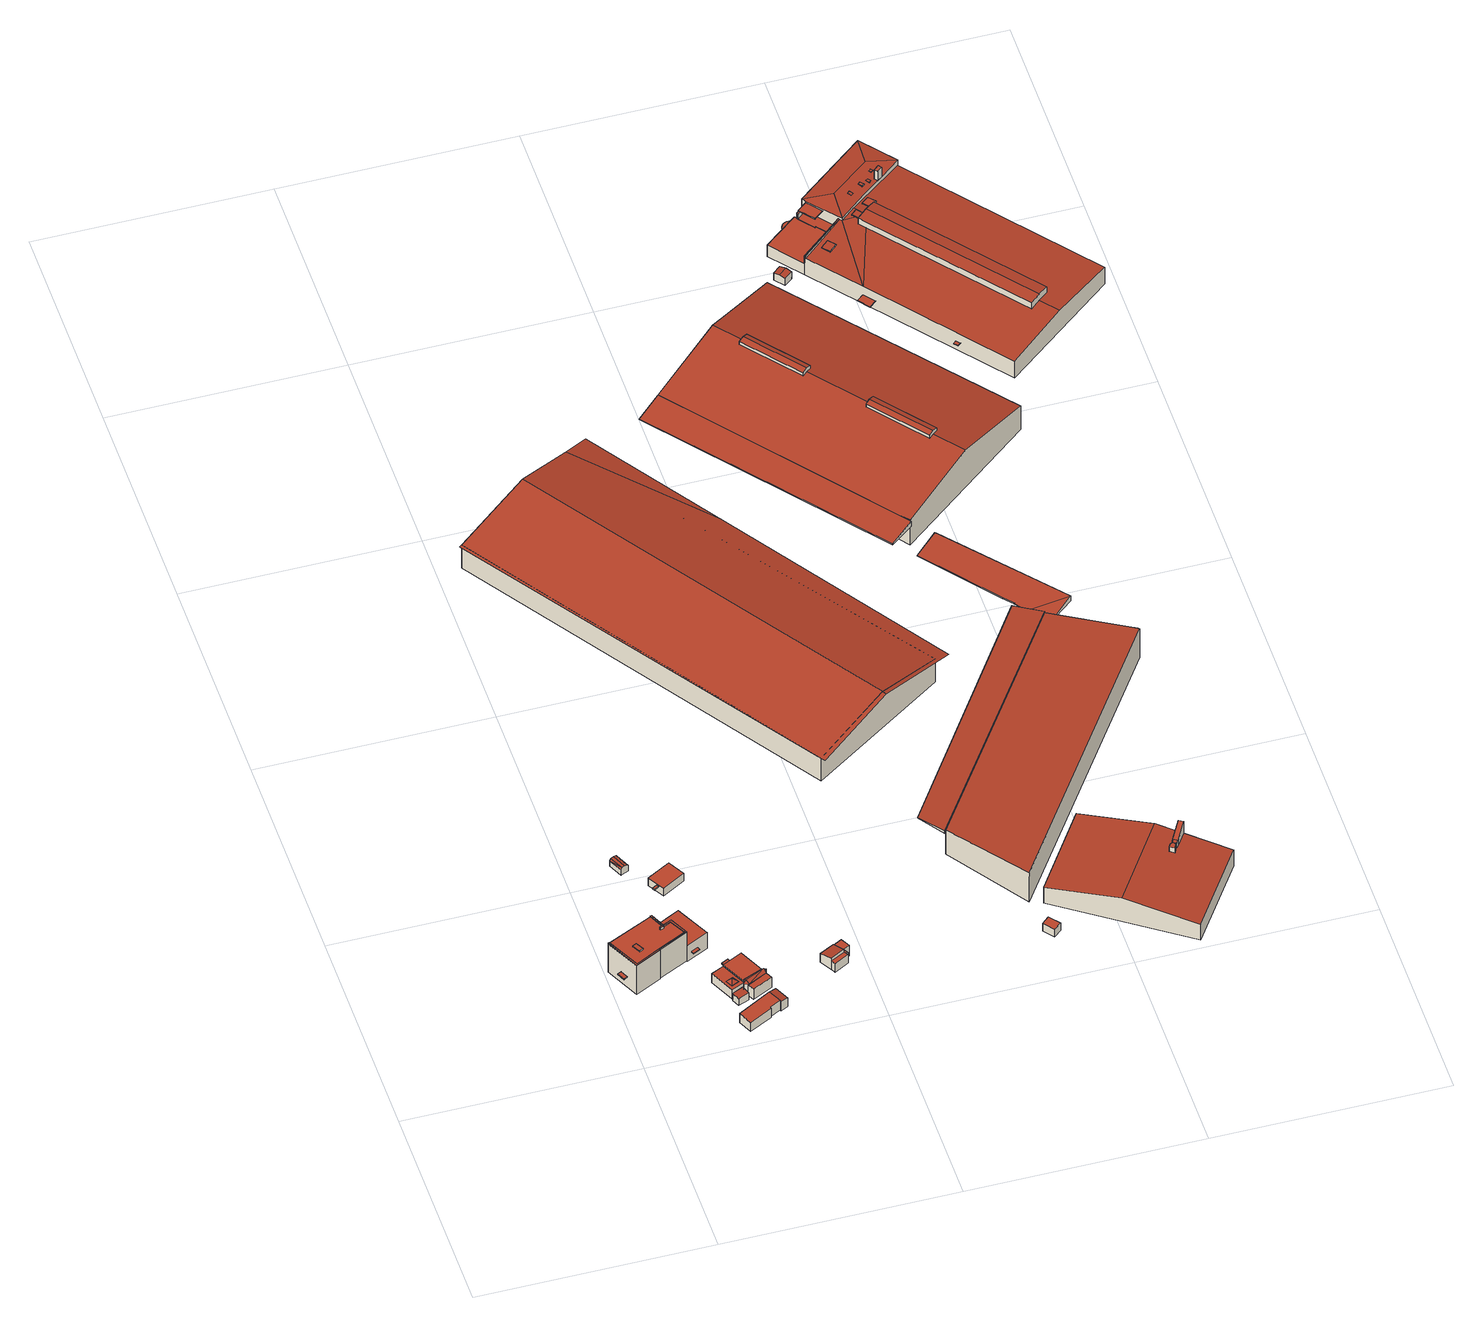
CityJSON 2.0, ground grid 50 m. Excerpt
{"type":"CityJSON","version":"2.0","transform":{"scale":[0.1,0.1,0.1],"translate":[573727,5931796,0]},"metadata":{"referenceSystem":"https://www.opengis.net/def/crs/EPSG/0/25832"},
"CityObjects":{
"building1":{"type":"Building","attributes":{"Grundfläche 2D":"150.628737","Grundhöhe NN":"1.683"},"children":["building1-1","building1-2","building1-3","building1-4","building1-5"],"geometry":[{"type":"Solid","lod":"3","boundaries":[[[[0,1,2,3,4,5,6,7,8,9,10]],[[11,12,13,14,15,16,17,18]],[[15,14,19,20]],[[15,20,21,16]],[[22,18,17,16,21,23]],[[11,18,22,24]],[[8,7,6,5,4,11,24,25,26]],[[8,26,27,9]],[[10,9,27,28]],[[0,10,28,29]],[[0,29,19,14,1]],[[1,14,13,2]],[[2,13,12,3]],[[3,12,11,4]],[[28,27,26,25,24,22,23,21,20,19,29]]]],"semantics":{"surfaces":[{"type":"RoofSurface"},{"type":"WallSurface"},{"type":"GroundSurface"}],"values":[[0,0,1,1,1,1,1,1,1,1,1,1,1,1,2]]}}]},
"building1-1":{"type":"BuildingInstallation","parents":["building1"],"geometry":[{"type":"MultiSurface","lod":"3","boundaries":[[[30,31,32,33]],[[33,32,34,35]],[[35,36,30,33]],[[36,37,31,30]],[[32,31,37,34]]],"semantics":{"surfaces":[{"type":"RoofSurface"},{"type":"WallSurface"}],"values":[0,1,1,1,1]}}]},
"building1-2":{"type":"BuildingInstallation","parents":["building1"],"geometry":[{"type":"MultiSurface","lod":"3","boundaries":[[[38,39,40,41,42,43,44,45,46,47,48,49,50,51,52,53]],[[4,5,45,44]],[[46,45,5,54]],[[47,46,54,55]],[[48,47,55,56]],[[49,48,56,57]],[[50,49,57,58]],[[58,6,51,50]],[[6,7,8,53,52,51]],[[8,9,38,53]],[[9,10,39,38]],[[10,0,40,39]],[[0,1,41,40]],[[1,2,42,41]],[[2,3,43,42]],[[3,4,44,43]]],"semantics":{"surfaces":[{"type":"RoofSurface"},{"type":"WallSurface"}],"values":[0,1,1,1,1,1,1,1,1,1,1,1,1,1,1,1]}}]},
"building1-3":{"type":"BuildingInstallation","parents":["building1"],"geometry":[{"type":"MultiSurface","lod":"3","boundaries":[[[59,60,61,62]],[[62,61,63,64]],[[64,65,59,62]],[[65,66,60,59]],[[61,60,66,63]]],"semantics":{"surfaces":[{"type":"RoofSurface"},{"type":"WallSurface"}],"values":[0,1,1,1,1]}}]},
"building1-4":{"type":"BuildingInstallation","parents":["building1"],"geometry":[{"type":"MultiSurface","lod":"3","boundaries":[[[67,68,69,70]],[[71,72,70,69]],[[72,73,67,70]],[[73,74,68,67]],[[74,71,69,68]],[[74,73,72,71]]],"semantics":{"surfaces":[{"type":"RoofSurface"},{"type":"WallSurface"},{"type":"OuterCeilingSurface"}],"values":[0,1,1,1,1,2]}}]},
"building1-5":{"type":"BuildingInstallation","parents":["building1"],"geometry":[{"type":"MultiSurface","lod":"3","boundaries":[[[75,76,77,78]],[[79,80,78,77]],[[80,81,75,78]],[[81,82,76,75]],[[82,79,77,76]],[[82,81,80,79]]],"semantics":{"surfaces":[{"type":"RoofSurface"},{"type":"WallSurface"},{"type":"OuterCeilingSurface"}],"values":[0,1,1,1,1,2]}}]},
"building2":{"type":"Building","attributes":{"Grundfläche 2D":"6.281629","Grundhöhe NN":"1.501"},"geometry":[{"type":"Solid","lod":"3","boundaries":[[[[83,84,85,86]],[[87,83,86,88]],[[89,87,88,90]],[[89,90,91]],[[89,91,92]],[[93,91,90,88,86,85,94,95]],[[92,91,93,96]],[[97,84,83,87,89,92,96,98]],[[85,84,97,94]],[[96,93,95,94,97,98]]]],"semantics":{"surfaces":[{"type":"RoofSurface"},{"type":"WallSurface"},{"type":"GroundSurface"}],"values":[[0,0,0,0,0,1,1,1,1,2]]}}]},
"building3":{"type":"Building","attributes":{"Grundfläche 2D":"4.874700","Grundhöhe NN":"1.535"},"geometry":[{"type":"Solid","lod":"3","boundaries":[[[[99,100,101,102,103]],[[103,102,104,105]],[[99,103,105,106]],[[101,100,99,106,107]],[[102,101,107,104]],[[105,104,107,106]]]],"semantics":{"surfaces":[{"type":"RoofSurface"},{"type":"WallSurface"},{"type":"GroundSurface"}],"values":[[0,1,1,1,1,2]]}}]},
"building4":{"type":"Building","attributes":{"Grundfläche 2D":"32.923042","Grundhöhe NN":"1.403"},"geometry":[{"type":"Solid","lod":"3","boundaries":[[[[108,109,110,111,112,113]],[[114,115,108,113,116]],[[111,110,117,118]],[[112,111,118,119]],[[113,112,119,120]],[[116,113,120,121]],[[114,116,121,122]],[[115,114,122,123]],[[109,108,115,123,124]],[[110,109,124,117]],[[117,124,123,122,121,120,119,118]]]],"semantics":{"surfaces":[{"type":"RoofSurface"},{"type":"WallSurface"},{"type":"GroundSurface"}],"values":[[0,0,1,1,1,1,1,1,1,1,2]]}}]},
"building5":{"type":"Building","attributes":{"Grundfläche 2D":"61.267780","Grundhöhe NN":"1.535"},"children":["building5-1","building5-2"],"geometry":[{"type":"Solid","lod":"3","boundaries":[[[[125,126,127,128,129]],[[130,131,132,133,134,135]],[[136,137,138,139]],[[138,140,139]],[[141,142,138,137]],[[142,140,138]],[[143,144,139,140,145]],[[146,147,148,137,136]],[[149,150,141,137,148]],[[151,152,145,140,142]],[[153,154,155,156,157,158]],[[157,156,159,160]],[[128,158,157,160,161]],[[158,128,127,153]],[[129,128,161,162]],[[125,129,162,163]],[[126,125,163,164]],[[133,132,165,166]],[[134,133,166,167]],[[135,134,167,168]],[[139,131,130,136]],[[169,148,147,146,136,130,135,168]],[[159,156,155,141,150,149,148,169,170]],[[141,155,154,142]],[[127,126,164,171,172,145,152,151,142,154,153]],[[165,132,131,139,144,143,145,172,173]],[[161,160,159,170,169,168,167,166,165,173,172,171,164,163,162]]]],"semantics":{"surfaces":[{"type":"RoofSurface"},{"type":"WallSurface"},{"type":"GroundSurface"}],"values":[[0,0,0,0,0,0,0,0,0,0,0,1,1,1,1,1,1,1,1,1,1,1,1,1,1,1,2]]}}]},
"building5-1":{"type":"BuildingInstallation","parents":["building5"],"geometry":[{"type":"MultiSurface","lod":"3","boundaries":[[[174,175,176]],[[174,177,175]],[[174,176,178]],[[174,178,177]],[[176,175,179,180]],[[178,176,180,181]],[[177,178,181,182]],[[175,177,182,179]]],"semantics":{"surfaces":[{"type":"RoofSurface"},{"type":"WallSurface"}],"values":[0,0,0,0,1,1,1,1]}}]},
"building5-2":{"type":"BuildingInstallation","parents":["building5"],"geometry":[{"type":"MultiSurface","lod":"3","boundaries":[[[183,184,185,186]],[[187,188,186,185]],[[188,189,183,186]],[[189,190,184,183]],[[190,187,185,184]],[[190,189,188,187]]],"semantics":{"surfaces":[{"type":"RoofSurface"},{"type":"WallSurface"},{"type":"OuterCeilingSurface"}],"values":[0,1,1,1,1,2]}}]},
"building6":{"type":"Building","attributes":{"Grundfläche 2D":"23.702217","Grundhöhe NN":"1.673"},"children":["building6-1"],"geometry":[{"type":"Solid","lod":"3","boundaries":[[[[191,192,193,194]],[[192,191,195,196]],[[193,192,196,197]],[[193,197,198,194]],[[191,194,198,195]],[[196,195,198,197]]]],"semantics":{"surfaces":[{"type":"RoofSurface"},{"type":"WallSurface"},{"type":"GroundSurface"}],"values":[[0,1,1,1,1,2]]}}]},
"building6-1":{"type":"BuildingInstallation","parents":["building6"],"geometry":[{"type":"MultiSurface","lod":"3","boundaries":[[[199,200,201,202]],[[203,204,199,202]],[[204,205,200,199]],[[205,206,201,200]],[[206,203,202,201]],[[206,205,204,203]]],"semantics":{"surfaces":[{"type":"RoofSurface"},{"type":"WallSurface"},{"type":"OuterCeilingSurface"}],"values":[0,1,1,1,1,2]}}]},
"building7":{"type":"Building","attributes":{"Grundfläche 2D":"10.074616","Grundhöhe NN":"0.851"},"geometry":[{"type":"Solid","lod":"3","boundaries":[[[[207,208,209,210,211]],[[209,208,212,213]],[[210,209,213,214]],[[207,211,210,214,215]],[[208,207,215,212]],[[213,212,215,214]]]],"semantics":{"surfaces":[{"type":"RoofSurface"},{"type":"WallSurface"},{"type":"GroundSurface"}],"values":[[0,1,1,1,1,2]]}}]},
"building8":{"type":"Building","attributes":{"Grundfläche 2D":"4.390188","Grundhöhe NN":"1.015"},"geometry":[{"type":"Solid","lod":"3","boundaries":[[[[216,217,218,219]],[[217,216,220,221]],[[218,217,221,222]],[[219,218,222,223]],[[216,219,223,220]],[[221,220,223,222]]]],"semantics":{"surfaces":[{"type":"RoofSurface"},{"type":"WallSurface"},{"type":"GroundSurface"}],"values":[[0,1,1,1,1,2]]}}]},
"building9":{"type":"Building","attributes":{"Grundfläche 2D":"5.219275","Grundhöhe NN":"0.089"},"geometry":[{"type":"Solid","lod":"3","boundaries":[[[[224,225,226,227,228,229]],[[227,226,230,231]],[[228,227,231,232]],[[229,228,232,233]],[[224,229,233,234]],[[225,224,234,235]],[[226,225,235,230]],[[233,232,231,230,235,234]]]],"semantics":{"surfaces":[{"type":"RoofSurface"},{"type":"WallSurface"},{"type":"GroundSurface"}],"values":[[0,1,1,1,1,1,1,2]]}}]},
"building10":{"type":"Building","attributes":{"Grundfläche 2D":"3035.821604","Grundhöhe NN":"1.296"},"geometry":[{"type":"Solid","lod":"3","boundaries":[[[[236,237,238,239,240,241]],[[242,243,239,238,237,244,245]],[[246,238,242,247,248]],[[236,246,248,249]],[[244,237,236,249,250]],[[242,244,250,247]],[[248,247,250,249]],[[240,239,238,246,236,241]],[[242,245,244]],[[238,239,243,242]]]],"semantics":{"surfaces":[{"type":"RoofSurface"},{"type":"WallSurface"},{"type":"GroundSurface"}],"values":[[0,0,1,1,1,1,2,0,0,0]]}}]},
"building11":{"type":"Building","attributes":{"Grundfläche 2D":"6.036885","Grundhöhe NN":"1.449"},"geometry":[{"type":"Solid","lod":"3","boundaries":[[[[251,252,253,254]],[[255,256,254,253]],[[256,257,251,254]],[[257,258,252,251]],[[258,255,253,252]],[[258,257,256,255]]]],"semantics":{"surfaces":[{"type":"RoofSurface"},{"type":"WallSurface"},{"type":"GroundSurface"}],"values":[[0,1,1,1,1,2]]}}]},
"building12":{"type":"Building","attributes":{"Grundfläche 2D":"400.005440","Grundhöhe NN":"7.319"},"geometry":[{"type":"Solid","lod":"3","boundaries":[[[[259,260,261,262]],[[259,262,263,264]],[[260,259,264,265]],[[262,261,266,263]],[[261,260,265,266]],[[264,263,266,265]]]],"semantics":{"surfaces":[{"type":"RoofSurface"},{"type":"WallSurface"},{"type":"GroundSurface"}],"values":[[0,1,1,1,1,2]]}}]},
"building13":{"type":"Building","attributes":{"Grundfläche 2D":"380.551923","Grundhöhe NN":"6.531"},"geometry":[{"type":"Solid","lod":"3","boundaries":[[[[267,268,269,270,271,272]],[[272,271,270,273,274]],[[268,267,272,274,275]],[[269,268,275,276]],[[270,269,276,273]],[[274,273,276,275]]]],"semantics":{"surfaces":[{"type":"RoofSurface"},{"type":"WallSurface"},{"type":"GroundSurface"}],"values":[[0,1,1,1,1,2]]}}]},
"building14":{"type":"Building","attributes":{"Grundfläche 2D":"686.467736","Grundhöhe NN":"1.279"},"children":["building14-1","building14-2","building14-3"],"geometry":[{"type":"Solid","lod":"3","boundaries":[[[[277,278,279,280,281,282]],[[280,283,284,281]],[[283,280,279,278,277,285,286]],[[284,283,286,287]],[[282,281,284,287,288]],[[277,282,288,285]],[[286,285,288,287]]]],"semantics":{"surfaces":[{"type":"RoofSurface"},{"type":"WallSurface"},{"type":"GroundSurface"}],"values":[[0,0,1,1,1,1,2]]}}]},
"building14-1":{"type":"BuildingInstallation","parents":["building14"],"geometry":[{"type":"MultiSurface","lod":"3","boundaries":[[[289,290,291,292,293,294]],[[295,296,292,291]],[[296,297,293,292]],[[298,299,289,294]],[[299,300,290,289]],[[300,295,291,290]]],"semantics":{"surfaces":[{"type":"RoofSurface"},{"type":"WallSurface"}],"values":[0,1,1,1,1,1]}}]},
"building14-2":{"type":"BuildingInstallation","parents":["building14"],"geometry":[{"type":"MultiSurface","lod":"3","boundaries":[[[301,302,303,304,305,306,294,293,307]],[[305,304,308,309]],[[309,310,306,305]],[[310,298,294,306]],[[297,311,312,301,307,293]],[[312,313,302,301]],[[313,314,303,302]]],"semantics":{"surfaces":[{"type":"RoofSurface"},{"type":"WallSurface"}],"values":[0,1,1,1,1,1,1]}}]},
"building14-3":{"type":"BuildingInstallation","parents":["building14"],"geometry":[{"type":"MultiSurface","lod":"3","boundaries":[[[315,316,304,303]],[[279,308,304,316]],[[314,278,315,303]],[[316,315,278,279]]],"semantics":{"surfaces":[{"type":"RoofSurface"},{"type":"WallSurface"}],"values":[0,1,1,1]}}]},
"building15":{"type":"Building","attributes":{"Grundfläche 2D":"1287.214564","Grundhöhe NN":"1.281"},"geometry":[{"type":"Solid","lod":"3","boundaries":[[[[317,318,319,320,321,322,323,324]],[[325,322,321,320,319,326,327]],[[324,323,322,325,328]],[[317,324,328,329]],[[319,318,317,329,326]],[[329,328,325,327,326]]]],"semantics":{"surfaces":[{"type":"RoofSurface"},{"type":"WallSurface"},{"type":"GroundSurface"}],"values":[[0,1,1,1,1,2]]}}]},
"building16":{"type":"Building","attributes":{"Grundfläche 2D":"203.555180","Grundhöhe NN":"6.794"},"geometry":[{"type":"Solid","lod":"3","boundaries":[[[[330,331,332,333,334,335,336,337]],[[338,335,334]],[[330,337,339,340]],[[331,330,340,341]],[[332,331,341,342]],[[333,332,342,343]],[[334,333,343,344]],[[338,334,344,345]],[[335,338,345,346]],[[337,336,335,346,339]],[[341,340,339,346,345,344,343,342]]]],"semantics":{"surfaces":[{"type":"RoofSurface"},{"type":"WallSurface"},{"type":"GroundSurface"}],"values":[[0,0,1,1,1,1,1,1,1,1,2]]}}]},
"building17":{"type":"Building","attributes":{"Grundfläche 2D":"2262.649096","Grundhöhe NN":"1.240"},"geometry":[{"type":"Solid","lod":"3","boundaries":[[[[347,348,349,350]],[[351,352,353,349,348]],[[354,355,356,357,358,359,360,361,362,363,364,365,366]],[[367,363,362,368,369,359,358,370,371,355,354,272,271,372]],[[373,374,372]],[[374,367,372]],[[375,376,377,378]],[[379,380,377,376]],[[353,368,362,361,350,349]],[[347,350,361,360]],[[348,347,360,359,369,351]],[[369,368,353,352,351]],[[380,370,358,357,378,377]],[[375,378,357,356]],[[376,375,356,355,371,379]],[[380,379,371,370]],[[381,272,354,366,365,382,383]],[[384,373,372,271,272,381,385]],[[386,387,364,363,367,374,373,384]],[[365,364,387,382]],[[382,387,386,384,385,381,383]]]],"semantics":{"surfaces":[{"type":"RoofSurface"},{"type":"WallSurface"},{"type":"GroundSurface"}],"values":[[0,0,0,0,0,0,0,0,1,1,1,1,1,1,1,1,1,1,1,1,2]]}}]},
"building18":{"type":"Building","attributes":{"Grundfläche 2D":"5.876520","Grundhöhe NN":"1.792"},"geometry":[{"type":"Solid","lod":"3","boundaries":[[[[388,389,390,391]],[[392,388,391,393]],[[393,391,390,394,395]],[[392,393,395,396]],[[389,388,392,396,397]],[[390,389,397,394]],[[395,394,397,396]]]],"semantics":{"surfaces":[{"type":"RoofSurface"},{"type":"WallSurface"},{"type":"GroundSurface"}],"values":[[0,0,1,1,1,1,2]]}}]},
"building19":{"type":"Building","attributes":{"Grundfläche 2D":"1794.843414","Grundhöhe NN":"1.631"},"children":["building19-1","building19-2","building19-3","building19-4","building19-5","building19-6","building19-7","building19-8","building19-9","building19-10","building19-11","building19-12","building19-13","building19-14","building19-15","building19-16","building19-17"],"geometry":[{"type":"Solid","lod":"3","boundaries":[[[[398,399,400,401,402,403,404]],[[399,405,406,407,400]],[[408,409,410,411,412,413,414,415]],[[408,415,416,410,409]],[[417,418,419,411,410,420]],[[421,422,412,411,423,424,425]],[[415,426,427,428,425,424,429,430,416]],[[431,432,433]],[[431,434,435,432]],[[436,437,438,439,435,434]],[[439,440,441,442,433,432,435]],[[443,444,445,446,447,448,449,450,451,452,453,454]],[[421,425,428,427,405,399,398,404]],[[406,405,427,426]],[[426,415,414,413,402,401,400,407,406]],[[422,421,404,403,402,413,412]],[[455,456,446,445]],[[456,457,447,446]],[[457,458,448,447]],[[458,459,449,448]],[[460,461,452,451]],[[459,462,450,449]],[[462,460,451,450]],[[452,461,463,453]],[[464,443,454,453,463,465]],[[444,443,464,466]],[[467,455,445,444,418,417,468,469]],[[470,423,411,419,418,444,466]],[[429,424,423,470,471]],[[430,429,471,472]],[[434,431,473,474]],[[434,474,475,476,477,467,469,468,417,420,410,439,438,437,436]],[[472,433,442,441,440,439,410,416,430]],[[431,433,472,473]],[[472,471,470,466,464,465,463,461,460,462,459,458,457,456,455,467,477,476,475,474,473]]]],"semantics":{"surfaces":[{"type":"RoofSurface"},{"type":"WallSurface"},{"type":"GroundSurface"}],"values":[[0,0,0,0,0,0,0,0,0,0,0,0,1,1,1,1,1,1,1,1,1,1,1,1,1,1,1,1,1,1,1,1,1,1,2]]}}]},
"building19-1":{"type":"BuildingInstallation","parents":["building19"],"geometry":[{"type":"MultiSurface","lod":"3","boundaries":[[[478,479,480,481]],[[408,482,481,480,483]],[[484,485,479,478]],[[409,483,480,479,485]],[[478,481,482,484]]],"semantics":{"surfaces":[{"type":"RoofSurface"},{"type":"WallSurface"}],"values":[0,1,1,1,1]}}]},
"building19-2":{"type":"BuildingInstallation","parents":["building19"],"geometry":[{"type":"MultiSurface","lod":"3","boundaries":[[[486,487,488,489]],[[489,488,490,491]],[[486,489,491,492]],[[487,486,492,493]],[[488,487,493,490]]],"semantics":{"surfaces":[{"type":"RoofSurface"},{"type":"WallSurface"}],"values":[0,1,1,1,1]}}]},
"building19-3":{"type":"BuildingInstallation","parents":["building19"],"geometry":[{"type":"MultiSurface","lod":"3","boundaries":[[[494,495,496,497]],[[495,494,498,499]],[[496,495,499,500]],[[500,501,497,496]],[[494,497,501,498]]],"semantics":{"surfaces":[{"type":"RoofSurface"},{"type":"WallSurface"}],"values":[0,1,1,1,1]}}]},
"building19-4":{"type":"BuildingInstallation","parents":["building19"],"geometry":[{"type":"MultiSurface","lod":"3","boundaries":[[[502,503,504,420,417]],[[503,502,505]],[[418,505,502,417]],[[418,419,503,505]],[[419,420,504,503]]],"semantics":{"surfaces":[{"type":"RoofSurface"},{"type":"WallSurface"}],"values":[0,0,1,1,1]}}]},
"building19-5":{"type":"BuildingInstallation","parents":["building19"],"geometry":[{"type":"MultiSurface","lod":"3","boundaries":[[[506,507,508,509]],[[510,509,508]],[[506,509,510,511]],[[506,511,507]]],"semantics":{"surfaces":[{"type":"RoofSurface"},{"type":"WallSurface"}],"values":[0,1,1,1]}}]},
"building19-6":{"type":"BuildingInstallation","parents":["building19"],"geometry":[{"type":"MultiSurface","lod":"3","boundaries":[[[512,513,514,515]],[[514,513,516,517]],[[513,512,518,516]],[[515,514,517,519]],[[512,515,519,518]]],"semantics":{"surfaces":[{"type":"RoofSurface"},{"type":"WallSurface"}],"values":[0,1,1,1,1]}}]},
"building19-7":{"type":"BuildingInstallation","parents":["building19"],"geometry":[{"type":"MultiSurface","lod":"3","boundaries":[[[520,521,522,523]],[[442,524,523,522]],[[520,523,524,525]],[[525,441,521,520]],[[522,521,441,442]]],"semantics":{"surfaces":[{"type":"RoofSurface"},{"type":"WallSurface"}],"values":[0,1,1,1,1]}}]},
"building19-8":{"type":"BuildingInstallation","parents":["building19"],"geometry":[{"type":"MultiSurface","lod":"3","boundaries":[[[526,527,528,529]],[[526,529,530,531]],[[529,528,532,530]],[[527,526,531,533]],[[528,527,533,532]]],"semantics":{"surfaces":[{"type":"RoofSurface"},{"type":"WallSurface"}],"values":[0,1,1,1,1]}}]},
"building19-9":{"type":"BuildingInstallation","parents":["building19"],"geometry":[{"type":"MultiSurface","lod":"3","boundaries":[[[534,535,536,537]],[[536,535,538]],[[537,536,538,539]],[[537,539,534]]],"semantics":{"surfaces":[{"type":"RoofSurface"},{"type":"WallSurface"}],"values":[0,1,1,1]}}]},
"building19-10":{"type":"BuildingInstallation","parents":["building19"],"geometry":[{"type":"MultiSurface","lod":"3","boundaries":[[[540,541,542,543]],[[544,545,543,542]],[[545,546,540,543]],[[546,547,541,540]],[[547,544,542,541]],[[547,546,545,544]]],"semantics":{"surfaces":[{"type":"RoofSurface"},{"type":"WallSurface"},{"type":"OuterCeilingSurface"}],"values":[0,1,1,1,1,2]}}]},
"building19-11":{"type":"BuildingInstallation","parents":["building19"],"geometry":[{"type":"MultiSurface","lod":"3","boundaries":[[[548,549,550,551]],[[552,553,551,550]],[[553,554,548,551]],[[554,555,549,548]],[[555,552,550,549]],[[555,554,553,552]]],"semantics":{"surfaces":[{"type":"RoofSurface"},{"type":"WallSurface"},{"type":"OuterCeilingSurface"}],"values":[0,1,1,1,1,2]}}]},
"building19-12":{"type":"BuildingInstallation","parents":["building19"],"geometry":[{"type":"MultiSurface","lod":"3","boundaries":[[[556,557,558,559]],[[560,561,559,558]],[[561,562,556,559]],[[562,563,557,556]],[[563,560,558,557]],[[563,562,561,560]]],"semantics":{"surfaces":[{"type":"RoofSurface"},{"type":"WallSurface"},{"type":"OuterCeilingSurface"}],"values":[0,1,1,1,1,2]}}]},
"building19-13":{"type":"BuildingInstallation","parents":["building19"],"geometry":[{"type":"MultiSurface","lod":"3","boundaries":[[[564,565,566,567]],[[566,565,568]],[[450,569,564,567,451]],[[565,564,569,570]],[[571,572,568,565,570]],[[568,572,452,451,567,566]],[[572,571,450,451,452]]],"semantics":{"surfaces":[{"type":"RoofSurface"},{"type":"WallSurface"},{"type":"OuterCeilingSurface"}],"values":[0,0,1,1,1,1,2]}}]},
"building19-14":{"type":"BuildingInstallation","parents":["building19"],"geometry":[{"type":"MultiSurface","lod":"3","boundaries":[[[573,574,575,576,577,578]],[[579,580,574,573]],[[580,581,582,576,575,574]],[[582,583,577,576]],[[577,583,584,579,573,578]],[[583,582,581,580,579,584]]],"semantics":{"surfaces":[{"type":"RoofSurface"},{"type":"WallSurface"},{"type":"OuterCeilingSurface"}],"values":[0,1,1,1,1,2]}}]},
"building19-15":{"type":"BuildingInstallation","parents":["building19"],"geometry":[{"type":"MultiSurface","lod":"3","boundaries":[[[585,586,587,588,589,590,591,592,593,594,595,596,597,598,599,600,601,602,603,604,605,606,607,608,609,610,611,612,613,614,615]],[[610,616,617,611]],[[612,611,617,618]],[[613,612,618,619]],[[614,613,619,620]],[[615,614,620,621]],[[585,615,621,622]],[[586,585,622,623]],[[587,586,623,624]],[[588,587,624,625]],[[589,588,625,626]],[[590,589,626,627]],[[591,590,627,628]],[[592,591,628,629]],[[593,592,629,630]],[[594,593,630,631]],[[595,594,631,632]],[[596,595,632,633]],[[597,596,633,634]],[[598,597,634,635]],[[599,598,635,636]],[[600,599,636,637]],[[601,600,637,638]],[[610,609,639,616]],[[602,601,638,640]],[[603,602,640,641]],[[604,603,641,642]],[[605,604,642,643]],[[606,605,643,644]],[[607,606,644,645]],[[608,607,645,646]],[[609,608,646,639]],[[645,644,643,642,641,640,638,637,636,635,634,633,632,631,630,629,628,627,626,625,624,623,622,621,620,619,618,617,616,639,646]]],"semantics":{"surfaces":[{"type":"RoofSurface"},{"type":"WallSurface"},{"type":"OuterCeilingSurface"}],"values":[0,1,1,1,1,1,1,1,1,1,1,1,1,1,1,1,1,1,1,1,1,1,1,1,1,1,1,1,1,1,1,1,2]}}]},
"building19-16":{"type":"BuildingInstallation","parents":["building19"],"geometry":[{"type":"MultiSurface","lod":"3","boundaries":[[[647,468,648,570,569,649,650,651,652]],[[468,469,653,648]],[[648,653,571,570]],[[650,649,449,448]],[[649,569,450,449]],[[651,650,448,447]],[[652,651,447,446]],[[647,652,446,445]],[[647,445,469,468]],[[445,446,447,448,449,450,571,653,469]]],"semantics":{"surfaces":[{"type":"RoofSurface"},{"type":"WallSurface"},{"type":"OuterCeilingSurface"}],"values":[0,1,1,1,1,1,1,1,1,2]}}]},
"building19-17":{"type":"BuildingInstallation","parents":["building19"],"geometry":[{"type":"MultiSurface","lod":"3","boundaries":[[[654,655,656,657,658,659,660,661,662,663,664,665,666,667,668,669,670,671,672,673,674,675,676,677,678,679,680,681,682,683,684,685,686]],[[683,687,688,684]],[[685,684,688,689]],[[686,685,689,690]],[[654,686,690,691]],[[655,654,691,692]],[[656,655,692,693]],[[657,656,693,694]],[[658,657,694,695]],[[659,658,695,696]],[[660,659,696,697]],[[661,660,697,698]],[[662,661,698,699]],[[663,662,699,700]],[[664,663,700,701]],[[665,664,701,702]],[[666,665,702,703]],[[667,666,703,704]],[[668,667,704,705]],[[669,668,705,706]],[[670,669,706,707]],[[671,670,707,708]],[[672,671,708,709]],[[673,672,709,710]],[[674,673,710,711]],[[683,682,712,687]],[[675,674,711,713]],[[676,675,713,714]],[[677,676,714,715]],[[678,677,715,716]],[[679,678,716,717]],[[680,679,717,718]],[[681,680,718,719]],[[682,681,719,712]],[[718,717,716,715,714,713,711,710,709,708,707,706,705,704,703,702,701,700,699,698,697,696,695,694,693,692,691,690,689,688,687,712,719]]],"semantics":{"surfaces":[{"type":"RoofSurface"},{"type":"WallSurface"},{"type":"OuterCeilingSurface"}],"values":[0,1,1,1,1,1,1,1,1,1,1,1,1,1,1,1,1,1,1,1,1,1,1,1,1,1,1,1,1,1,1,1,1,1,2]}}]}
},
"vertices":[
[95,211,96],[160,242,96],[140,282,96],[121,273,96],[107,305,96],[104,304,96],[7,258,96],[5,257,96],[4,257,96],[40,183,96],[96,210,96],[107,305,61],[121,273,61],[140,282,61],[160,242,61],[160,240,61],[208,263,61],[207,264,61],[171,337,61],[160,242,17],[160,240,17],[208,263,17],[171,337,17],[207,264,17],[107,305,17],[5,257,17],[4,257,17],[40,183,17],[96,210,17],[95,211,17],
[112,266,102],[113,263,102],[120,266,102],[118,269,102],[120,266,96],[118,269,96],[112,266,96],[113,263,96],
[40,183,98],[96,210,98],[95,211,98],[160,242,98],[140,282,98],[121,273,98],[107,305,98],[104,304,98],[120,269,98],[138,277,98],[156,243,98],[94,213,98],[42,187,98],[7,258,98],[5,257,98],[4,257,98],[120,269,96],[138,277,96],[156,243,96],[94,213,96],[42,187,96],
[57,218,99],[65,222,99],[56,239,99],[48,235,99],[56,239,96],[48,235,96],[57,218,96],[65,222,96],
[173,237,39],[187,244,39],[184,252,39],[169,245,39],[184,252,37],[169,245,37],[173,237,37],[187,244,37],
[12,219,47],[20,202,47],[29,207,47],[21,223,47],[29,207,45],[21,223,45],[12,219,45],[20,202,45],
[119,510,34],[122,511,30],[108,542,30],[106,541,34],[113,507,35],[100,538,35],[108,505,34],[94,536,34],[91,534,30],[105,503,30],[91,534,15],[108,542,15],[106,541,15],[105,503,15],[122,511,15],[108,505,15],
[246,107,34],[242,118,35],[239,125,35],[215,115,35],[222,98,34],[215,115,15],[222,98,15],[246,107,15],[239,125,15],
[283,92,41],[211,55,38],[225,25,38],[274,49,40],[273,52,40],[297,64,41],[314,69,37],[299,101,37],[298,61,41],[225,25,14],[274,49,14],[273,52,14],[297,64,14],[298,61,14],[314,69,14],[299,101,14],[211,55,14],
[216,119,40],[243,131,40],[243,132,40],[217,186,40],[190,173,40],[291,140,44],[251,120,44],[248,121,44],[255,106,44],[298,126,44],[291,141,44],[291,140,45],[288,147,51],[287,146,51],[251,120,45],[246,127,51],[284,152,45],[244,135,45],[244,122,45],[248,121,45],[240,123,45],[291,141,45],[292,145,45],[294,150,45],[289,151,45],[286,152,45],[243,131,45],[242,128,45],[243,132,44],[244,135,44],[284,152,44],[286,152,44],[260,207,44],[217,186,44],[286,152,15],[260,207,15],[217,186,15],[190,173,15],[216,119,15],[243,131,15],[248,121,15],[255,106,15],[298,126,15],[291,141,15],[294,150,15],[289,151,15],[242,128,15],[240,123,15],[244,122,15],
[222,140,49],[226,151,41],[211,144,41],[234,136,41],[219,129,41],[226,151,40],[211,144,40],[219,129,40],[234,136,40],
[232,203,39],[217,196,39],[220,188,39],[235,195,39],[220,188,37],[235,195,37],[232,203,37],[217,196,37],
[217,452,38],[197,488,38],[147,460,38],[168,424,38],[217,452,17],[197,488,17],[147,460,17],[168,424,17],
[158,440,35],[148,434,35],[151,429,35],[161,435,35],[161,435,33],[158,440,33],[148,434,33],[151,429,33],
[442,187,33],[411,171,33],[425,146,39],[456,162,39],[443,187,33],[411,171,9],[425,146,9],[456,162,9],[442,187,9],
[456,162,33],[425,146,33],[430,135,33],[462,152,33],[456,162,10],[425,146,10],[430,135,10],[462,152,10],
[472,178,31],[461,197,31],[443,187,31],[459,158,31],[464,160,31],[458,170,31],[443,187,1],[459,158,1],[464,160,1],[458,170,1],[472,178,1],[461,197,1],
[313,1572,85],[205,1500,114],[710,743,114],[715,734,114],[875,842,71],[366,1608,71],[553,638,77],[559,630,77],[49,1396,77],[44,1393,76],[844,832,78],[553,638,13],[844,832,13],[313,1572,13],[49,1396,13],
[867,100,35],[883,113,35],[865,136,35],[849,122,35],[865,136,14],[849,122,14],[867,100,14],[883,113,14],
[1085,891,81],[1030,929,76],[688,432,75],[726,376,80],[726,376,73],[1085,891,73],[1030,929,73],[688,432,73],
[532,1673,79],[483,1634,67],[858,1165,67],[907,1203,79],[535,1672,80],[533,1674,80],[907,1203,65],[533,1674,65],[483,1634,65],[858,1165,65],
[1258,185,57],[1174,244,72],[1164,250,73],[1125,277,80],[1006,102,80],[1138,10,57],[992,369,57],[873,195,57],[1258,185,13],[992,369,13],[873,195,13],[1138,10,13],
[1136,210,86],[1132,203,86],[1142,197,86],[1146,205,86],[1146,208,86],[1141,212,86],[1142,197,72],[1146,205,72],[1146,208,72],[1141,212,73],[1136,210,73],[1132,203,73],
[1147,209,86],[1149,209,86],[1153,214,86],[1144,221,86],[1142,215,86],[1142,214,86],[1146,209,86],[1144,221,73],[1142,215,73],[1142,214,73],[1146,209,72],[1147,209,72],[1149,209,72],[1153,214,72],
[1174,244,104],[1164,250,104],
[847,206,94],[1244,778,94],[1246,780,94],[1242,783,94],[1226,794,92],[1084,888,81],[731,381,80],[729,378,80],[1084,888,13],[1246,780,13],[1226,794,13],[729,378,13],[847,206,13],
[894,1119,70],[1020,961,70],[1040,938,70],[1038,939,70],[1057,914,70],[1146,915,82],[944,1156,81],[942,1158,81],[1104,881,71],[942,1158,68],[894,1119,68],[1020,961,68],[1040,938,68],[1038,939,68],[1057,914,68],[1104,881,68],[1146,915,68],
[922,1510,122],[912,1502,125],[1007,1384,125],[1016,1392,122],[903,1494,122],[912,1483,122],[997,1376,122],[680,1792,116],[725,1736,116],[735,1743,114],[829,1625,114],[819,1618,116],[912,1502,116],[922,1510,114],[1016,1392,114],[1007,1384,116],[1055,1324,116],[1203,1443,77],[826,1907,78],[715,1819,107],[907,1205,80],[997,1376,114],[903,1494,114],[810,1610,114],[715,1728,114],[889,1226,79],[906,1204,79],[907,1205,79],[735,1743,122],[725,1736,125],[819,1618,125],[829,1625,122],[715,1728,122],[810,1610,122],[533,1674,12],[826,1907,12],[715,1819,12],[906,1204,12],[889,1226,12],[907,1205,12],[1203,1443,12],
[866,1954,41],[874,1945,38],[891,1958,38],[883,1968,41],[857,1966,38],[873,1979,38],[891,1958,18],[873,1979,18],[857,1966,18],[874,1945,18],
[1321,1711,91],[1322,1712,91],[1065,2031,91],[1064,2031,91],[1044,2014,88],[1055,2000,88],[1301,1695,88],[1342,1729,88],[1086,2048,88],[1066,2032,91],[1055,2032,73],[1044,2032,73],[1016,2031,73],[1006,1856,63],[1055,2000,72],[1044,2014,72],[1065,2031,74],[1066,2032,74],[1047,2056,74],[1010,2038,73],[919,1964,63],[921,1962,63],[1012,2035,73],[1301,1695,72],[1271,1732,72],[1231,1576,63],[1352,1673,74],[1321,1711,74],[1086,2048,72],[1342,1729,72],[1322,1712,74],[1473,1770,63],[1166,2153,63],[1107,2226,78],[1103,2162,84],[1166,2153,78],[956,2105,78],[1019,2096,84],[959,2101,78],[961,2098,78],[962,2097,78],[1016,2031,78],[1078,2082,78],[1112,2110,78],[1123,2118,78],[864,2032,48],[919,1964,48],[992,2023,48],[969,2052,48],[967,2050,48],[942,2081,48],[943,2082,48],[942,2082,48],[940,2085,48],[940,2086,48],[937,2090,48],[936,2090,48],[992,2023,16],[969,2052,16],[967,2050,16],[942,2081,16],[943,2082,16],[940,2085,16],[940,2086,16],[942,2082,16],[937,2090,16],[864,2032,16],[936,2090,16],[919,1964,16],[1010,2038,16],[1010,2038,50],[1010,2038,48],[1231,1576,16],[1473,1770,16],[1166,2153,16],[1107,2226,16],[956,2105,16],[959,2101,16],[961,2098,16],[962,2097,16],
[1050,2049,76],[1038,2039,75],[1048,2026,75],[1060,2036,76],[1060,2036,74],[1048,2026,73],[1050,2049,74],[1038,2039,73],
[971,1961,68],[987,1974,70],[974,1990,70],[958,1977,68],[974,1990,68],[958,1977,66],[971,1961,66],[987,1974,68],
[1082,2076,74],[1067,2064,74],[1080,2049,74],[1095,2061,74],[1082,2076,71],[1067,2064,72],[1080,2049,72],[1095,2061,71],
[992,2023,72],[921,1962,68],[994,2021,72],[919,1964,68],
[1111,2136,82],[1105,2143,82],[1100,2139,82],[1106,2132,82],[1106,2132,81],[1111,2136,81],
[1095,2107,81],[1099,2111,81],[1094,2117,82],[1089,2114,82],[1099,2111,80],[1094,2117,81],[1095,2107,80],[1089,2114,81],
[1107,2116,104],[1112,2110,104],[1123,2118,104],[1118,2125,104],[1118,2125,79],[1107,2116,79],
[1078,2101,82],[1083,2105,82],[1077,2113,82],[1072,2109,82],[1072,2109,81],[1078,2101,80],[1077,2113,81],[1083,2105,80],
[1051,2084,81],[1056,2088,81],[1050,2094,83],[1045,2090,83],[1050,2094,82],[1045,2090,82],
[1137,1679,40],[1144,1671,40],[1151,1676,40],[1144,1685,40],[1151,1676,38],[1144,1685,38],[1137,1679,38],[1144,1671,38],
[1307,1993,38],[1302,2000,38],[1294,1993,38],[1299,1987,38],[1294,1993,36],[1299,1987,36],[1307,1993,36],[1302,2000,36],
[991,1844,41],[1010,1820,41],[1025,1832,41],[1006,1856,41],[1025,1832,39],[1006,1856,39],[991,1844,39],[1010,1820,39],
[942,2082,62],[961,2098,62],[940,2086,62],[940,2085,62],[959,2101,62],[942,2082,50],[961,2098,50],[961,2098,48],[959,2101,48],
[987,2066,74],[962,2097,74],[943,2082,74],[942,2081,74],[967,2050,74],[969,2052,74],[987,2066,72],[962,2097,72],[943,2082,72],[942,2081,72],[967,2050,72],[969,2052,72],
[1071,2203,56],[1070,2203,56],[1069,2203,56],[1068,2203,56],[1067,2202,56],[1066,2202,56],[1065,2202,56],[1064,2201,56],[1063,2201,56],[1063,2200,56],[1062,2200,56],[1061,2199,56],[1060,2198,56],[1059,2197,56],[1059,2196,56],[1058,2196,56],[1058,2195,56],[1058,2194,56],[1057,2193,56],[1057,2192,56],[1057,2191,56],[1057,2190,56],[1057,2189,56],[1057,2188,56],[1057,2187,56],[1057,2186,56],[1076,2202,56],[1075,2202,56],[1074,2202,56],[1073,2202,56],[1072,2203,56],[1057,2186,54],[1076,2202,54],[1075,2202,54],[1074,2202,54],[1073,2202,54],[1072,2203,54],[1071,2203,54],[1070,2203,54],[1069,2203,54],[1068,2203,54],[1067,2202,54],[1066,2202,54],[1065,2202,54],[1064,2201,54],[1063,2201,54],[1063,2200,54],[1062,2200,54],[1061,2199,54],[1060,2198,54],[1059,2197,54],[1059,2196,54],[1058,2196,54],[1058,2195,54],[1057,2187,54],[1058,2194,54],[1057,2193,54],[1057,2192,54],[1057,2191,54],[1057,2190,54],[1057,2189,54],[1057,2188,54],
[992,2023,50],[962,2097,50],[943,2082,50],[942,2081,50],[967,2050,50],[969,2052,50],[962,2097,48],
[926,2085,44],[925,2086,44],[924,2086,44],[923,2086,44],[922,2086,44],[920,2086,44],[919,2086,44],[918,2086,44],[917,2085,44],[916,2085,44],[915,2085,44],[914,2084,44],[913,2083,44],[912,2083,44],[911,2082,44],[910,2081,44],[909,2080,44],[909,2079,44],[908,2078,44],[907,2077,44],[907,2076,44],[907,2075,44],[906,2074,44],[906,2073,44],[906,2071,44],[906,2070,44],[906,2069,44],[906,2068,44],[906,2067,44],[907,2066,44],[929,2084,44],[928,2085,44],[927,2085,44],[907,2066,42],[929,2084,42],[928,2085,42],[927,2085,42],[926,2085,42],[925,2086,42],[924,2086,42],[923,2086,42],[922,2086,42],[920,2086,42],[919,2086,42],[918,2086,42],[917,2085,42],[916,2085,42],[915,2085,42],[914,2084,42],[913,2083,42],[912,2083,42],[911,2082,42],[910,2081,42],[909,2080,42],[909,2079,42],[908,2078,42],[907,2077,42],[907,2076,42],[906,2067,42],[907,2075,42],[906,2074,42],[906,2073,42],[906,2071,42],[906,2070,42],[906,2069,42],[906,2068,42]
]}
